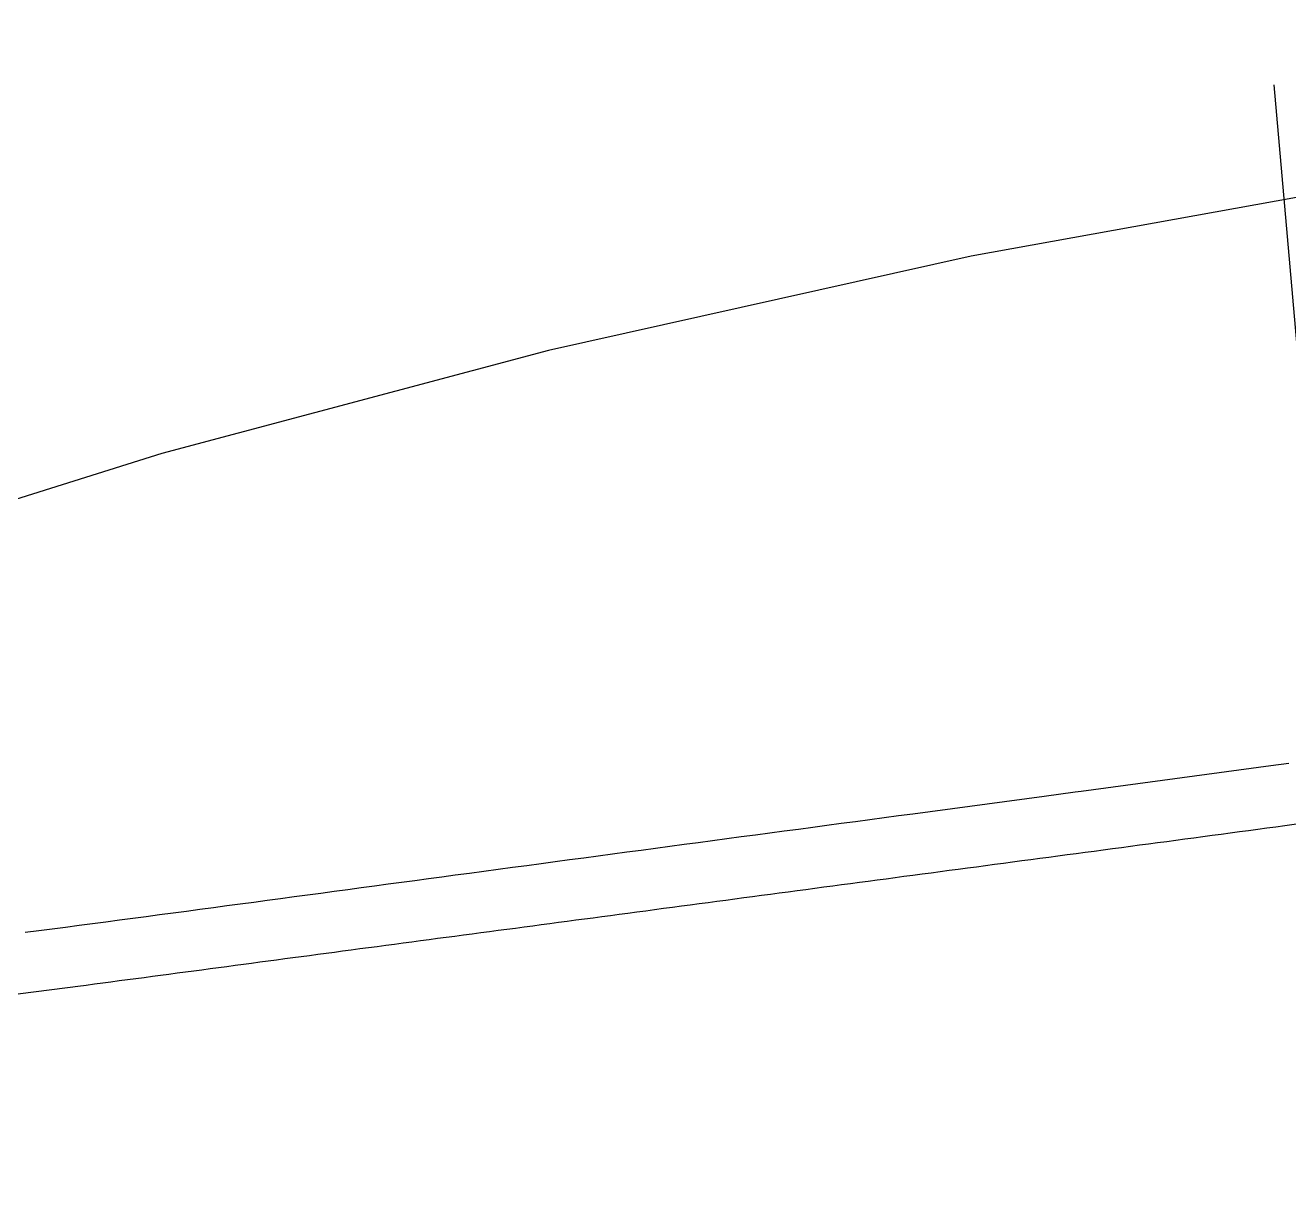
# Model space of a CAD drawing. Extents: x -7342 to 109, y -2615 to 214.
# Drawn here: x -5336.1 to -5316, y -2300.44 to -2282.02 of the extents above; entities that cross this region are included whole.
import ezdxf

# ---------------------------------------------------------------- set-up
doc = ezdxf.new("R2010")
doc.units = 0
doc.header["$LTSCALE"] = 7
doc.linetypes.add('CENTER', pattern=[2, 1.25, -0.25, 0.25, -0.25])
doc.layers.add('CENTER', color=1, linetype='CENTER')
doc.layers.add('DWG', color=7, linetype='CONTINUOUS')

msp = doc.modelspace()

# ---------------------------------------------------------------- linework, layer by layer
at = {"layer": 'CENTER'}
msp.add_line((-5313.087, -2318.853), (-5316.226, -2282.968), dxfattribs=at)
at = {"layer": 'DWG'}
for p, q in [((-5316.28, -2293.792), (-5315.995, -2293.753)), ((-5319.299, -2294.2), (-5317.296, -2293.931)), ((-5317.296, -2293.931), (-5316.28, -2293.792)), ((-5321.977, -2294.559), (-5319.889, -2294.279)), ((-5319.889, -2294.279), (-5319.391, -2294.213)), ((-5319.391, -2294.213), (-5319.299, -2294.2))]:
    msp.add_line(p, q, dxfattribs=at)
msp.add_lwpolyline([(-5140.515, -2315.873), (-5167.26, -2306.057), (-5191.229, -2298.114), (-5212.313, -2292.079), (-5230.907, -2287.734), (-5247.362, -2284.8), (-5261.944, -2283.019), (-5274.839, -2282.159), (-5286.251, -2282.019), (-5296.404, -2282.424), (-5305.484, -2283.24), (-5313.654, -2284.356), (-5321.047, -2285.692), (-5327.774, -2287.193), (-5333.923, -2288.828), (-5339.563, -2290.598), (-5344.744, -2292.501), (-5349.509, -2294.527), (-5353.917, -2296.677), (-5357.634, -2298.723)], dxfattribs=at)
for points, knots in [([(-5358.124, -2299.729), (-5358.124, -2299.73), (-5358.116, -2299.729), (-5358.106, -2299.73), (-5358.085, -2299.728), (-5358.057, -2299.727), (-5358.021, -2299.724), (-5357.958, -2299.72), (-5357.859, -2299.711), (-5357.717, -2299.699), (-5357.543, -2299.684), (-5357.339, -2299.665), (-5357.004, -2299.634), (-5356.51, -2299.588), (-5355.826, -2299.522), (-5355.023, -2299.445), (-5354.103, -2299.357), (-5353.068, -2299.257), (-5351.922, -2299.147), (-5350.667, -2299.027), (-5348.789, -2298.845), (-5346.202, -2298.589), (-5342.834, -2298.23), (-5339.145, -2297.803), (-5335.181, -2297.294), (-5330.986, -2296.732), (-5326.605, -2296.153), (-5322.091, -2295.55), (-5317.495, -2294.942), (-5312.875, -2294.317), (-5309.802, -2293.834), (-5308.273, -2293.572)], [0, 0, 0, 0, 2.026656, 7.834031, 17.463016, 30.916523, 48.193056, 69.289911, 122.924557, 191.763587, 275.744277, 374.797378, 488.836079, 761.505018, 1092.939796, 1482.224286, 1928.324343, 2429.996705, 2985.77179, 3593.943727, 4252.715379, 5714.52559, 7354.094052, 9151.144031, 11085.242491, 13133.853679, 15272.62551, 17476.829712, 19720.103843, 21976.413442, 24219.406594, 24219.406594, 24219.406594, 24219.406594]), ([(-5336.097, -2296.445), (-5333.816, -2296.148), (-5329.11, -2295.51), (-5324.403, -2294.884), (-5321.977, -2294.559)], [0, 0, 0, 0, 1095.712098, 2261.869055, 2261.869055, 2261.869055, 2261.869055])]:
    msp.add_open_spline(points, degree=3, knots=knots, dxfattribs=at)

doc.saveas('drawing.dxf')
